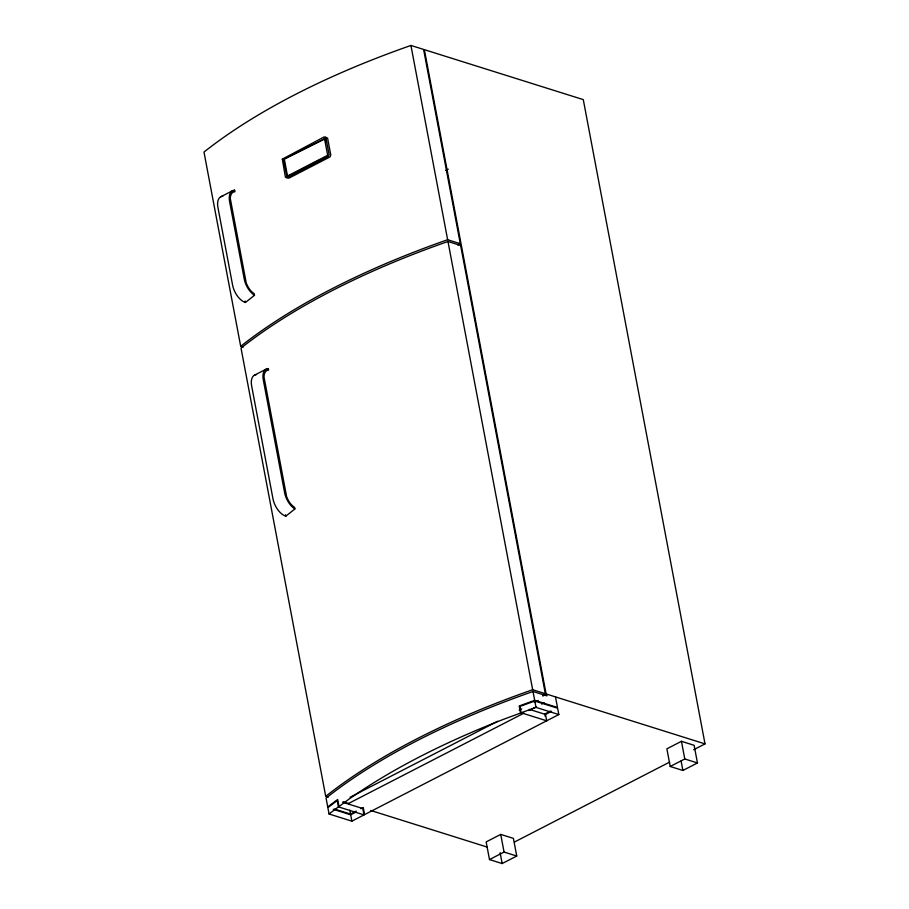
<?xml version="1.0" encoding="UTF-8"?>
<svg xmlns="http://www.w3.org/2000/svg" width="909" height="909" viewBox="0 0 909 909"><rect width="100%" height="100%" fill="white"/><g stroke="black" fill="none" stroke-linecap="round" stroke-linejoin="round"><path stroke-width="1.36" d="M222.864 196.185A15.68 8.59 62.7 0 0 217.933 207.468L232.613 285.176A15.68 8.59 62.7 0 0 245.43 302.492L254.52 295.255L254.236 293.777L251.929 291.937A14.101 7.726 62.7 0 1 246.225 282.881L230.307 198.594A14.101 7.726 62.7 0 1 233.09 192.219L234.942 191.674L234.533 190.186A15.68 8.59 62.7 0 0 229.591 201.468L244.271 279.177A15.68 8.59 62.7 0 0 254.372 295.186L254.52 295.255M256.577 374.565A15.68 8.59 62.7 0 0 251.634 385.848L272.995 498.882A15.68 8.59 62.7 0 0 285.801 516.198L294.891 508.949L294.618 507.483L292.312 505.631A14.101 7.726 62.7 0 1 286.608 496.587L264.008 376.974A14.101 7.726 62.7 0 1 266.803 370.599L268.644 370.054L268.235 368.554A15.68 8.59 62.7 0 0 263.292 379.848L284.653 492.871A15.68 8.59 62.7 0 0 294.743 508.881L294.891 508.949M338.421 806.874L337.228 800.511L327.854 807.624L329.058 813.987L338.421 806.874L363.998 814.907L362.793 808.544L342.602 802.204M231.829 192.106L234.67 190.197M267.678 369.009L268.371 368.577M543.582 695.249L546.104 693.953L705.02 743.892L583.283 99.615L424.367 49.677L546.104 693.953M283.642 159.359L325.217 138.577L283.642 159.359L286.846 176.312L287.608 176.551L284.403 159.598M220.694 196.833L232.352 190.822M286.846 176.312L327.66 155.291L324.456 138.338M288.846 175.914L291.323 174.642M301.209 169.54L319.763 159.984M445.74 170.46L448.262 169.154M457.784 245.01L460.306 243.703L423.605 49.427L410.936 45.45A503.802 200.889 -10.7 0 0 203.98 152.053L240.692 346.318L243.226 347.113M254.395 375.201L266.053 369.202M542.821 695.01L545.343 693.703L460.647 245.475L447.978 241.487A503.802 200.889 -10.7 0 0 241.021 348.09L325.717 796.329L328.251 797.125M542.821 696.055L546.604 694.112L546.945 695.874L533.004 691.488A503.802 200.889 -10.7 0 0 326.058 798.091L327.729 806.919L337.671 799.511L339.012 806.567L348.954 799.159A503.802 200.889 -10.7 0 1 505.063 718.746L520.527 713.065L519.198 705.998L534.674 700.328L557.478 707.486L555.479 696.896M350.09 797.273L497.734 721.223M519.175 710.168L521.709 708.872M534.322 702.373L538.105 700.419M348.533 803.488L523.936 713.145M528.981 710.543L536.549 706.645M541.594 704.043L544.127 702.748M334.432 809.033L350.533 814.089L356.317 811.112M360.93 808.737L363.248 807.544L364.577 814.612L546.104 721.098M550.547 711.065L544.775 714.042L545.218 716.394M333.228 809.317L350.669 814.794L355.521 812.294M529.333 709.372L545.491 714.44L551.547 711.327M329.058 813.987L351.874 821.157L363.998 814.907M546.684 720.803L558.819 714.554L557.615 708.202L534.799 701.032L519.914 706.407L521.118 712.77L546.684 720.803L545.491 714.44M500.734 834.405L486.156 841.904L489.497 859.573L502.166 863.55L516.744 856.039L513.403 838.382L500.734 834.405L504.063 852.063L516.744 856.039M681.443 741.312L666.876 748.823L670.206 766.48L682.886 770.468L697.453 762.958L694.112 745.3L681.443 741.312L684.784 758.97L697.453 762.958M514.471 842.029L669.683 762.083M693.658 749.732L705.02 743.892M489.497 859.573L504.063 852.063M670.206 766.48L684.784 758.97M521.118 712.77L536.003 707.384L558.819 714.554M325.82 137.441L327.592 138.111L330.796 155.064L330.012 156.916L288.755 178.232L287.074 177.585M240.692 346.318A503.802 200.889 -10.7 0 1 447.637 239.726L460.306 243.703M325.717 796.329A503.802 200.889 -10.7 0 1 532.663 689.726L545.343 693.703M343.466 801.897L349.136 803.681M370.804 810.487L487.235 847.086M681.08 760.958L682.886 770.468M410.936 45.45L447.637 239.726M447.978 241.487L532.663 689.726M533.004 691.488L534.674 700.328M534.799 701.032L536.003 707.384M500.109 852.676L502.166 863.55M325.456 139.872L325.956 142.486M349.783 810.112L350.533 814.089M350.669 814.794L351.874 821.157M245.157 301.072L245.43 302.492M285.54 514.767L285.801 516.198M282.313 159.132L285.392 177.062L286.653 177.88L328.365 156.405L329.115 154.541L325.752 137.179L324.183 136.918L282.313 159.132"/></g></svg>
